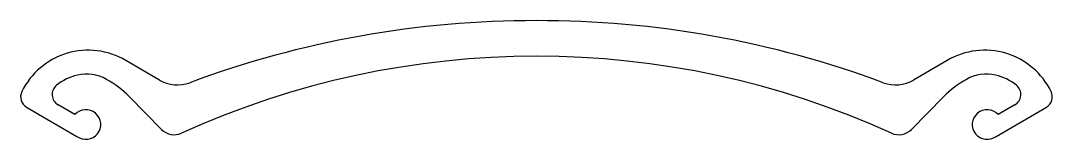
# Model space of a CAD drawing. Extents: x 2301 to 2388, y 1875.5 to 1885.5.
import ezdxf

# ---------------------------------------------------------------- set-up
doc = ezdxf.new("R2010")
doc.units = 0
doc.layers.get('0').update_dxf_attribs({"linetype": 'CONTINUOUS'})

msp = doc.modelspace()

# ---------------------------------------------------------------- linework, layer by layer
at = {"color": 0}
for p, q in [((2312.685, 1880.524), (2309.849, 1882.184)), ((2379.135, 1882.184), (2376.299, 1880.524)), ((2310.164, 1879.113), (2312.868, 1876.368)), ((2376.116, 1876.368), (2378.82, 1879.113)), ((2301.482, 1878.247), (2305.737, 1875.782)), ((2305.564, 1877.616), (2304.136, 1878.443)), ((2383.247, 1875.782), (2387.502, 1878.247)), ((2384.848, 1878.443), (2383.42, 1877.616))]:
    msp.add_line(p, q, dxfattribs=at)
for centre, radius, start, end in [((2344.32, 1802.086), 83.443, 89.88193, 110.3911), ((2344.664, 1802.086), 83.443, 69.6089, 90.11807), ((2306.692, 1876.79), 6.25, 59.6569, 153.74378), ((2344.492, 1810.081), 72.447, 65.59353, 114.40647), ((2382.292, 1876.79), 6.25, 26.25622, 120.3431), ((2306.692, 1876.79), 4.25, 102.49033, 129.20139), ((2306.529, 1877.522), 3.5, 61.04249, 102.49033), ((2304.109, 1873.147), 8.5, 44.57097, 61.04249), ((2314.201, 1883.112), 3, 239.65398, 290.3911), ((2374.783, 1883.112), 3, 249.6089, 300.34602), ((2384.875, 1873.147), 8.5, 118.95751, 135.42903), ((2382.454, 1877.522), 3.5, 77.50967, 118.95751), ((2382.292, 1876.79), 4.25, 50.79861, 77.50967), ((2304.638, 1879.309), 1, 129.20139, 239.9172), ((2384.346, 1879.309), 1, 300.0828, 50.79861), ((2301.983, 1879.113), 1, 153.74378, 239.9172), ((2387, 1879.113), 1, 300.0828, 26.25622), ((2306.492, 1876.779), 1.25, 232.85625, 137.93639), ((2382.492, 1876.779), 1.25, 42.06361, 307.14375), ((2313.936, 1877.421), 1.5, 224.57097, 294.40647), ((2375.048, 1877.421), 1.5, 245.59353, 315.42903)]:
    msp.add_arc(centre, radius, start, end, dxfattribs=at)

doc.saveas('drawing.dxf')
